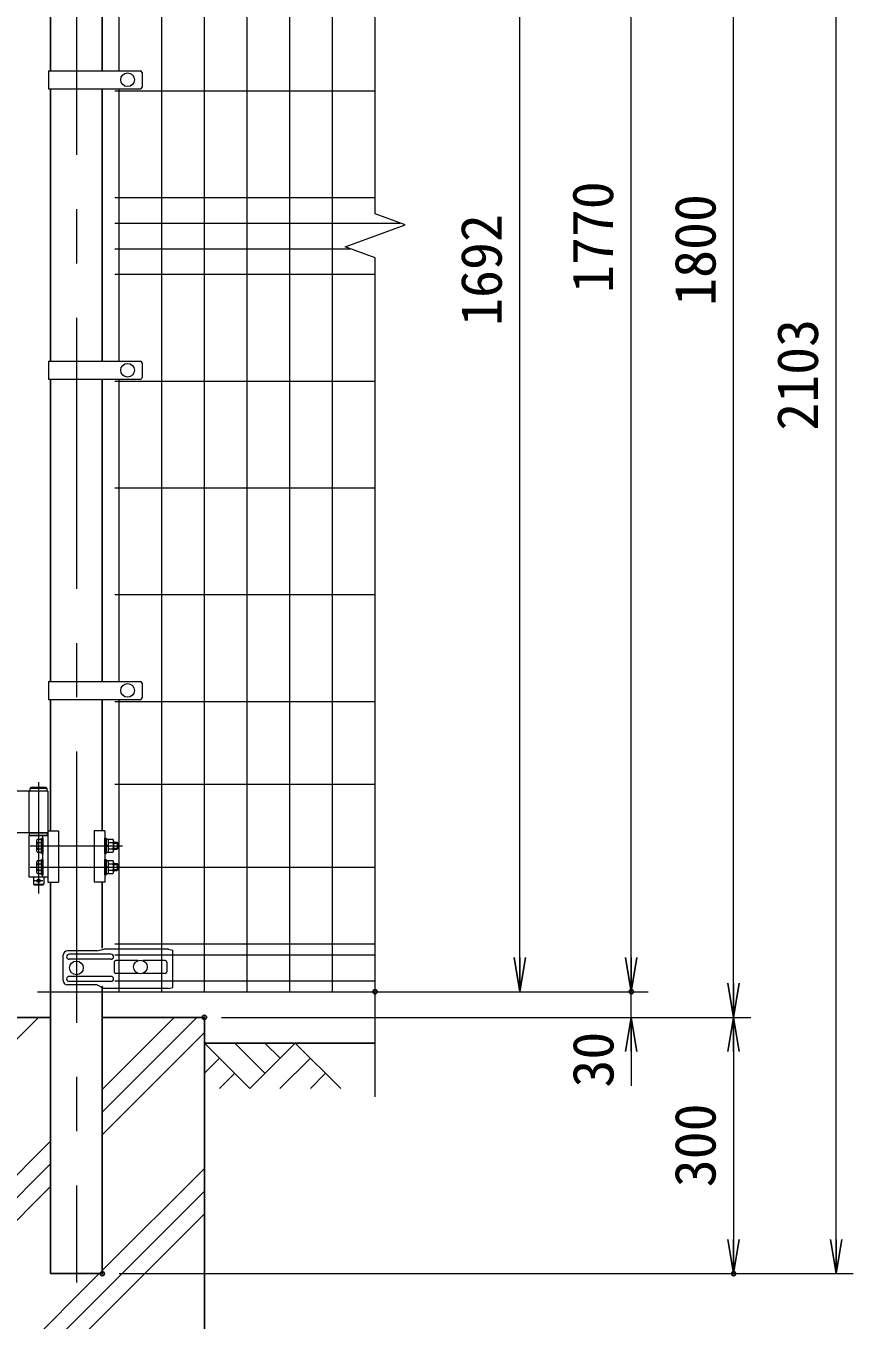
# Model space of a CAD drawing. Units: millimetres, scale not verified. Extents: x -4200 to 4200, y -2970 to 2970.
# Drawn here: x -1643 to -674, y -911 to 604 of the extents above; entities that cross this region are included whole.
import ezdxf
from ezdxf.enums import TextEntityAlignment as Align

# ---------------------------------------------------------------- set-up
doc = ezdxf.new("R2010")
doc.units = ezdxf.units.MM
doc.header["$LTSCALE"] = 10
doc.header["$PDMODE"] = 32
doc.header["$PDSIZE"] = 5
doc.linetypes.add('USER1', pattern=[50.8, 31.75, -6.35, 6.35, -6.35])
for name, color, linetype, lineweight in [('0-1_D-STR1', 1, 'Continuous', 25), ('0-2_D-STR3', 3, 'Continuous', 13), ('0-3_D-BMK', 2, 'USER1', 13), ('0-5_D-STR-DIM', 7, 'Continuous', 13), ('0-6_D-DCR-HCH', 7, 'Continuous', 13), ('0-7_D-BGD', 7, 'Continuous', 25), ('0-8_D-STR4', 7, 'Continuous', 25), ('0-B_D-STR2', 7, 'Continuous', 13)]:
    doc.layers.add(name, color=color, linetype=linetype, lineweight=lineweight)
doc.layers.add('0-9_0', color=7, linetype='Continuous')
doc.layers.add('0-A_Defpoints', color=6, linetype='Continuous')
doc.styles.add('ＭＳ ゴシック', font='')
doc.styles.get('ＭＳ ゴシック').set_extended_font_data('MS Gothic')

# ---------------------------------------------------------------- blocks, each defined once
blk = doc.blocks.new('_Open')
at = {"layer": '0-9_0'}
blk.add_line((-10, 1.667), (0, 0), dxfattribs=at)
blk.add_lwpolyline([(-10, -1.667), (0, 0), (-10, 0)], dxfattribs=at)

msp = doc.modelspace()

# ---------------------------------------------------------------- linework, layer by layer
at = {"layer": '0-1_D-STR1'}
for p, q in [((-1613.98, 905.47), (-1613.98, 551.47)), ((-1553.48, 905.47), (-1553.48, 551.47)), ((-1613.98, 530.47), (-1613.98, 211.47)), ((-1553.48, 530.47), (-1553.48, 211.47)), ((-1613.98, 190.47), (-1613.98, -163.53)), ((-1553.48, 190.47), (-1553.48, -163.53)), ((-1613.98, -184.53), (-1613.98, -338.28)), ((-1553.48, -184.53), (-1553.48, -338.28)), ((-1613.98, -398.28), (-1613.98, -856.78)), ((-1553.48, -398.28), (-1553.48, -475.71)), ((-1553.48, -520.17), (-1553.48, -856.78)), ((-1613.98, -856.78), (-1553.48, -856.78))]:
    msp.add_line(p, q, dxfattribs=at)
at = {"layer": '0-2_D-STR3'}
for p, q in [((-1616.28, 551.47), (-1508.74, 551.47)), ((-1616.28, 551.47), (-1616.28, 530.47)), ((-1506.74, 549.47), (-1506.74, 532.47)), ((-1616.28, 530.47), (-1508.74, 530.47)), ((-1616.28, 211.47), (-1508.74, 211.47)), ((-1616.28, 211.47), (-1616.28, 190.47)), ((-1506.74, 209.47), (-1506.74, 192.47)), ((-1616.28, 190.47), (-1508.74, 190.47)), ((-1616.28, -163.53), (-1508.74, -163.53)), ((-1616.28, -163.53), (-1616.28, -184.53)), ((-1506.74, -165.53), (-1506.74, -182.53)), ((-1616.28, -184.53), (-1508.74, -184.53)), ((-1637.04, -287.78), (-1638.04, -288.78)), ((-1619.04, -287.78), (-1637.04, -287.78)), ((-1619.04, -287.78), (-1618.04, -288.78)), ((-1638.89, -291.78), (-1692.75, -291.78)), ((-1617.19, -291.78), (-1638.89, -291.78)), ((-1638.89, -340.78), (-1638.89, -291.78)), ((-1617.19, -291.78), (-1638.89, -291.78)), ((-1618.04, -288.78), (-1638.04, -288.78)), ((-1638.04, -291.78), (-1638.04, -288.78)), ((-1618.04, -291.78), (-1638.04, -291.78)), ((-1618.04, -291.78), (-1618.04, -288.78)), ((-1617.19, -291.78), (-1617.19, -398.28)), ((-1638.89, -340.78), (-1692.75, -340.78)), ((-1617.19, -340.78), (-1638.89, -340.78)), ((-1617.19, -340.78), (-1638.89, -340.78)), ((-1638.89, -392.78), (-1638.89, -343.78)), ((-1638.89, -343.78), (-1617.19, -343.78)), ((-1638.54, -343.78), (-1638.54, -340.78)), ((-1638.54, -340.78), (-1617.54, -340.78)), ((-1617.54, -343.78), (-1638.54, -343.78)), ((-1629.21, -348.28), (-1624.79, -348.28)), ((-1624.79, -364.78), (-1624.8, -346.78)), ((-1624.79, -348.28), (-1624.79, -363.28)), ((-1623.19, -392.78), (-1623.19, -343.78)), ((-1617.54, -343.78), (-1617.54, -340.78)), ((-1617.19, -338.28), (-1604.69, -338.28)), ((-1604.69, -338.28), (-1604.69, -398.28)), ((-1562.77, -338.28), (-1562.77, -398.28)), ((-1550.27, -338.28), (-1562.77, -338.28)), ((-1550.27, -338.28), (-1550.27, -398.28)), ((-1550.27, -346.78), (-1548.67, -346.78)), ((-1550.27, -364.78), (-1550.27, -346.78)), ((-1548.67, -346.78), (-1548.67, -364.78)), ((-1548.67, -348.08), (-1548.67, -363.48)), ((-1546.67, -348.28), (-1540.87, -348.28)), ((-1546.67, -348.28), (-1546.67, -363.28)), ((-1630.29, -350.16), (-1630.29, -361.41)), ((-1629.21, -352.03), (-1624.79, -352.03)), ((-1629.21, -359.54), (-1624.79, -359.54)), ((-1629.21, -363.28), (-1624.79, -363.28)), ((-1548.67, -354.72), (-1546.67, -355.87)), ((-1548.67, -355.41), (-1546.67, -356.56)), ((-1548.67, -363.48), (-1546.67, -363.48)), ((-1546.67, -352.03), (-1540.87, -352.03)), ((-1546.67, -359.53), (-1540.87, -359.53)), ((-1546.67, -363.28), (-1540.87, -363.28)), ((-1540.17, -350.01), (-1540.17, -361.55)), ((-1540.17, -351.78), (-1535.79, -351.78)), ((-1540.17, -358.78), (-1534.79, -358.78)), ((-1540.17, -359.78), (-1535.79, -359.78)), ((-1535.79, -351.78), (-1534.79, -352.78)), ((-1630.29, -375.16), (-1630.29, -386.41)), ((-1629.21, -373.28), (-1624.79, -373.28)), ((-1629.21, -377.03), (-1624.79, -377.03)), ((-1624.79, -389.78), (-1624.8, -371.78)), ((-1624.79, -364.78), (-1623.19, -364.78)), ((-1624.79, -373.28), (-1624.79, -388.28)), ((-1550.27, -364.78), (-1548.67, -364.78)), ((-1550.27, -371.78), (-1548.67, -371.78)), ((-1550.27, -389.78), (-1550.27, -371.78)), ((-1548.67, -371.78), (-1548.67, -389.78)), ((-1548.67, -373.08), (-1548.67, -388.48)), ((-1546.67, -373.28), (-1540.87, -373.28)), ((-1546.67, -373.28), (-1546.67, -388.28)), ((-1546.67, -377.03), (-1540.87, -377.03)), ((-1540.17, -375.01), (-1540.17, -386.55)), ((-1540.17, -376.78), (-1535.79, -376.78)), ((-1535.79, -376.78), (-1534.79, -377.78)), ((-1617.19, -392.78), (-1638.89, -392.78)), ((-1634.04, -392.78), (-1634.04, -400.78)), ((-1629.21, -384.54), (-1624.79, -384.54)), ((-1629.21, -388.28), (-1624.79, -388.28)), ((-1624.79, -389.78), (-1623.19, -389.78)), ((-1622.04, -392.78), (-1622.04, -400.78)), ((-1550.27, -389.78), (-1548.67, -389.78)), ((-1548.67, -379.72), (-1546.67, -380.87)), ((-1548.67, -380.41), (-1546.67, -381.56)), ((-1548.67, -388.48), (-1546.67, -388.48)), ((-1546.67, -384.53), (-1540.87, -384.53)), ((-1546.67, -388.28), (-1540.87, -388.28)), ((-1540.17, -383.78), (-1534.79, -383.78)), ((-1540.17, -384.78), (-1535.79, -384.78)), ((-1634.04, -400.78), (-1633.04, -401.78)), ((-1634.04, -400.78), (-1622.04, -400.78)), ((-1633.04, -401.78), (-1623.04, -401.78)), ((-1623.04, -401.78), (-1622.04, -400.78)), ((-1617.19, -398.28), (-1604.69, -398.28)), ((-1550.27, -398.28), (-1562.77, -398.28)), ((-1599.21, -513.78), (-1599.21, -483.78)), ((-1559.74, -478.78), (-1594.21, -478.78)), ((-1543.14, -482.78), (-1592.14, -482.78)), ((-1559.74, -478.71), (-1551.6, -476.98)), ((-1475.73, -476.98), (-1551.6, -476.98)), ((-1475.73, -476.98), (-1470.73, -477.98)), ((-1470.73, -521.78), (-1470.73, -477.98)), ((-1543.14, -488.78), (-1592.14, -488.78)), ((-1539.6, -492.28), (-1539.6, -503.28)), ((-1511.51, -490.28), (-1537.6, -490.28)), ((-1479.6, -490.28), (-1505.94, -490.28)), ((-1477.6, -492.28), (-1477.6, -503.28)), ((-1543.14, -508.78), (-1592.14, -508.78)), ((-1543.14, -514.78), (-1592.14, -514.78)), ((-1511.51, -505.28), (-1537.6, -505.28)), ((-1479.6, -505.28), (-1505.94, -505.28)), ((-1559.74, -518.78), (-1594.21, -518.78)), ((-1551.6, -522.78), (-1559.74, -518.78)), ((-1475.73, -522.78), (-1551.6, -522.78)), ((-1475.73, -522.78), (-1470.73, -521.78))]:
    msp.add_line(p, q, dxfattribs=at)
for points in [[(-1624.8, -346.78), (-1623.2, -346.78), (-1623.19, -364.78)], [(-1548.67, -348.08), (-1546.67, -348.08), (-1546.67, -363.48)], [(-1540.17, -352.78), (-1534.79, -352.78), (-1534.79, -358.78)], [(-1535.79, -351.78), (-1535.79, -359.78), (-1534.79, -358.78)], [(-1624.8, -371.78), (-1623.2, -371.78), (-1623.19, -389.78)], [(-1548.67, -373.08), (-1546.67, -373.08), (-1546.67, -388.48)], [(-1540.17, -377.78), (-1534.79, -377.78), (-1534.79, -383.78)], [(-1535.79, -376.78), (-1535.79, -384.78), (-1534.79, -383.78)]]:
    msp.add_lwpolyline(points, dxfattribs=at)
for centre, radius in [((-1523.73, 540.97), 8), ((-1523.73, 200.97), 8), ((-1523.73, -174.03), 8), ((-1628.04, -396.78), 2), ((-1583.73, -498.78), 8), ((-1508.73, -497.78), 8)]:
    msp.add_circle(centre, radius, dxfattribs=at)
for centre, radius, start, end in [((-1508.74, 549.47), 2, 0, 90), ((-1508.74, 532.47), 2, 270, 0), ((-1508.74, 209.47), 2, 0, 90), ((-1508.74, 192.47), 2, 270, 0), ((-1508.74, -165.53), 2, 0, 90), ((-1508.74, -182.53), 2, 270, 0), ((-1628.13, -350.16), 2.16, 120, 240), ((-1543.02, -350.16), 2.85, 318.83491, 41.16509), ((-1623.22, -355.78), 7.08, 147.93138, 212.06862), ((-1628.13, -361.41), 2.16, 120, 240), ((-1550.57, -355.78), 10.39, 338.85295, 21.14705), ((-1543.02, -361.41), 2.85, 318.86505, 41.13495), ((-1623.22, -380.78), 7.08, 147.93138, 212.06862), ((-1628.13, -375.16), 2.16, 120, 240), ((-1543.02, -375.16), 2.85, 318.83491, 41.16509), ((-1550.57, -380.78), 10.39, 338.85295, 21.14705), ((-1628.13, -386.41), 2.16, 120, 240), ((-1543.02, -386.41), 2.85, 318.86505, 41.13495), ((-1594.21, -483.78), 5, 90, 180), ((-1592.14, -485.78), 3, 90, 270), ((-1543.14, -485.78), 3, 270, 90), ((-1537.6, -492.28), 2, 90, 180), ((-1479.6, -492.28), 2, 0, 90), ((-1594.21, -513.78), 5, 180, 270), ((-1592.14, -511.78), 3, 90, 270), ((-1543.14, -511.78), 3, 270, 90), ((-1537.6, -503.28), 2, 180, 270), ((-1479.6, -503.28), 2, 270, 0)]:
    msp.add_arc(centre, radius, start, end, dxfattribs=at)
at = {"layer": '0-3_D-BMK'}
for p, q in [((-1583.73, 1278.46), (-1583.73, -867.36)), ((-1628.04, -281.25), (-1628.04, -411.73)), ((-1637.85, -355.78), (-1529.64, -355.78)), ((-1637.85, -380.78), (-1529.64, -380.78)), ((-1623.04, -396.78), (-1633.04, -396.78))]:
    msp.add_line(p, q, dxfattribs=at)
at = {"layer": '0-5_D-STR-DIM'}
for p, q in [((-933.73, -486.78), (-933.73, 1203.22)), ((-813.73, -516.78), (-813.73, 1203.22)), ((-693.73, -816.78), (-693.73, 1206.22)), ((-1064.25, -486.78), (-1064.25, 1125.22)), ((-933.73, -486.78), (-933.73, -446.78)), ((-1629.47, -526.78), (-1044.25, -526.78)), ((-1213.73, -526.78), (-913.73, -526.78)), ((-1213.73, -526.78), (-913.73, -526.78)), ((-933.73, -556.78), (-933.73, -526.78)), ((-1413.73, -556.78), (-913.73, -556.78)), ((-1413.73, -556.78), (-793.73, -556.78)), ((-1413.73, -556.78), (-793.73, -556.78)), ((-933.73, -596.78), (-933.73, -636.78)), ((-813.73, -596.78), (-813.73, -816.78)), ((-1533.48, -856.78), (-673.73, -856.78)), ((-1533.48, -856.78), (-793.73, -856.78))]:
    msp.add_line(p, q, dxfattribs=at)
at = {"layer": '0-6_D-DCR-HCH'}
for p, q in [((-1733.73, -662.34), (-1628.17, -556.78)), ((-1553.48, -667.71), (-1442.55, -556.78)), ((-1553.48, -641.19), (-1469.07, -556.78)), ((-1553.48, -694.22), (-1433.73, -574.47)), ((-1380.51, -640), (-1433.73, -586.78)), ((-1362.78, -622.26), (-1398.25, -586.78)), ((-1327.3, -586.78), (-1380.51, -640)), ((-1344.95, -604.61), (-1362.78, -586.78)), ((-1327.3, -586.78), (-1274.09, -640)), ((-1415.99, -604.52), (-1433.73, -622.18)), ((-1309.56, -604.52), (-1345.2, -640)), ((-1398.25, -622.26), (-1416.07, -640)), ((-1291.83, -622.26), (-1309.65, -640)), ((-1733.73, -821.44), (-1613.98, -701.69)), ((-1733.73, -847.96), (-1613.98, -728.21)), ((-1553.48, -853.32), (-1433.73, -733.57)), ((-1733.73, -874.47), (-1613.98, -754.72)), ((-1733.73, -1060.09), (-1433.73, -760.09)), ((-1733.73, -1086.61), (-1433.73, -786.61)), ((-1733.73, -1033.57), (-1556.94, -856.78))]:
    msp.add_line(p, q, dxfattribs=at)
at = {"layer": '0-7_D-BGD'}
msp.add_line((-1433.73, -586.78), (-1233.73, -586.78), dxfattribs=at)
at = {"layer": '0-8_D-STR4'}
for p, q in [((-1613.98, -556.78), (-1733.73, -556.78)), ((-1433.73, -556.78), (-1553.48, -556.78)), ((-1433.73, -556.78), (-1433.73, -1156.78))]:
    msp.add_line(p, q, dxfattribs=at)
at = {"layer": '0-A_Defpoints'}
for p in [(-1233.73, -526.78), (-933.73, -526.78), (-1433.73, -556.78), (-1553.48, -856.78), (-813.73, -856.78)]:
    msp.add_point(p, dxfattribs=at)
at = {"layer": '0-B_D-STR2'}
for p, q in [((-1233.73, 383.87), (-1233.73, 1306.22)), ((-1483.73, -526.78), (-1483.73, 1243.22)), ((-1433.73, -526.78), (-1433.73, 1243.22)), ((-1383.73, -526.78), (-1383.73, 1243.22)), ((-1333.73, -526.78), (-1333.73, 1243.22)), ((-1283.73, -526.78), (-1283.73, 1243.22)), ((-1533.73, 551.47), (-1533.73, 905.47)), ((-1533.73, 211.47), (-1533.73, 530.47)), ((-1538.73, 528.22), (-1233.73, 528.22)), ((-1538.73, 403.22), (-1233.73, 403.22)), ((-1198.49, 371.04), (-1233.73, 383.87)), ((-1538.73, 373.22), (-1204.46, 373.22)), ((-1268.96, 345.39), (-1198.49, 371.04)), ((-1538.73, 343.22), (-1262.99, 343.22)), ((-1233.73, 332.56), (-1268.96, 345.39)), ((-1233.73, -649.78), (-1233.73, 332.56)), ((-1538.73, 313.22), (-1233.73, 313.22)), ((-1538.73, 188.22), (-1233.73, 188.22)), ((-1533.73, -163.53), (-1533.73, 190.47)), ((-1538.73, 63.22), (-1233.73, 63.22)), ((-1538.73, -61.78), (-1233.73, -61.78)), ((-1538.73, -186.78), (-1233.73, -186.78)), ((-1533.73, -526.78), (-1533.73, -184.53)), ((-1538.73, -283.78), (-1233.73, -283.78)), ((-1538.73, -380.78), (-1233.73, -380.78)), ((-1538.73, -470.78), (-1233.73, -470.78)), ((-1538.73, -483.66), (-1233.73, -483.66)), ((-1538.73, -513.91), (-1233.73, -513.91)), ((-1538.73, -526.78), (-1233.73, -526.78))]:
    msp.add_line(p, q, dxfattribs=at)

# ---------------------------------------------------------------- block references
at = {"layer": '0-5_D-STR-DIM', "xscale": 4, "yscale": 4}
for p, rotation in [((-1064.25, -526.78), 270), ((-933.73, -526.78), 270), ((-933.73, -526.78), 270), ((-813.73, -556.78), 270), ((-933.73, -556.78), 90), ((-813.73, -556.78), 90), ((-813.73, -856.78), 270), ((-693.73, -856.78), 270)]:
    msp.add_blockref('_Open', p, dxfattribs=dict(at, rotation=rotation))

# ---------------------------------------------------------------- texts
at = {"layer": '0-5_D-STR-DIM', "style": 'ＭＳ ゴシック'}
for s, p in [('1770', (-940.47, 291.32)), ('1800', (-820.47, 276.32)), ('1692', (-1070.99, 252.84)), ('2103', (-700.47, 130.12)), ('30', (-940.03, -638.98)), ('300', (-820.47, -755.66))]:
    msp.add_text(s, height=48.09, rotation=90, dxfattribs=at).set_placement(p, align=Align.BOTTOM_LEFT)

doc.saveas('drawing.dxf')
